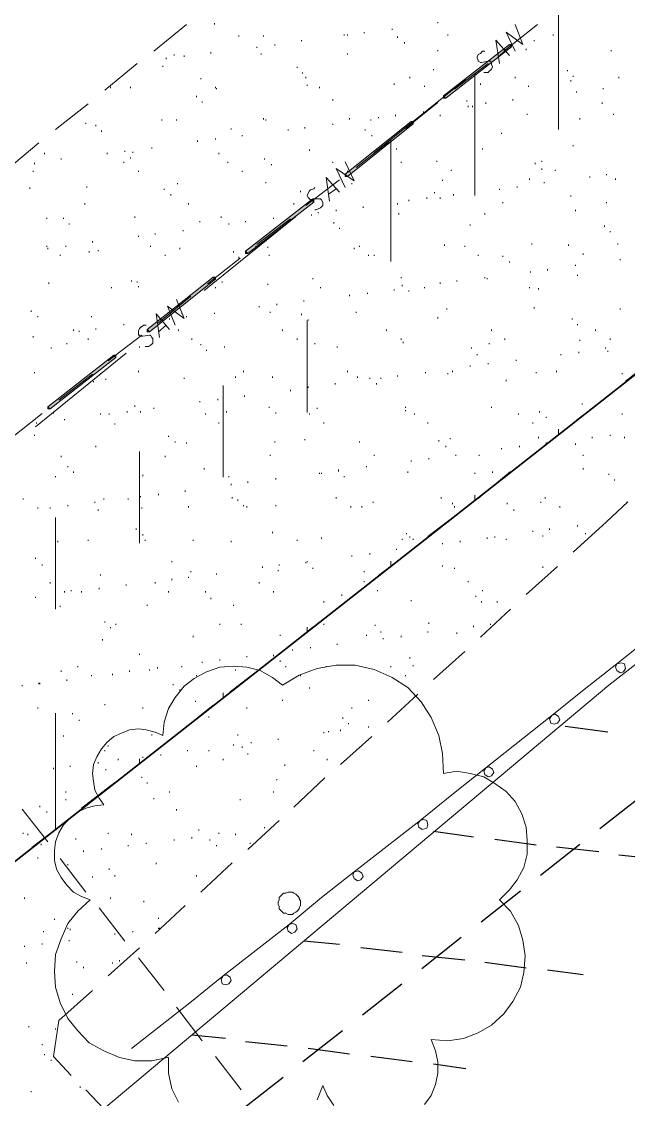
# Model space of a CAD drawing. Header units: inches. Extents: x 10 to 486, y 7 to 426.
# Drawn here: x 175.2 to 211.4, y 231.4 to 295.6 of the extents above; entities that cross this region are included whole.
import ezdxf

# ---------------------------------------------------------------- set-up
doc = ezdxf.new("R2010")
doc.units = ezdxf.units.IN
doc.header["$LTSCALE"] = 3
doc.header["$MEASUREMENT"] = 0
doc.linetypes.add('DASHEDX2', pattern=[1.5, 1, -0.5])
doc.layers.add('Building Setbacks', color=1, linetype='DASHEDX2')
doc.layers.add('PDF_Solid Fills', color=7, linetype='Continuous')
doc.layers.add('PDF_Geometry', color=7, linetype='Continuous', true_color=0x999999)

msp = doc.modelspace()

# ---------------------------------------------------------------- hatches: boundary and pattern name
at = {"layer": 'PDF_Solid Fills', "transparency": 33554559}
for points in [[(200.477, 291.15), (200.543, 291.083), (204.477, 294.15), (204.41, 294.217), (204.343, 294.283), (200.41, 291.217)], [(194.61, 286.483), (194.677, 286.417), (198.61, 289.55), (198.543, 289.617), (198.477, 289.683), (194.543, 286.55)], [(188.677, 281.883), (188.743, 281.817), (192.677, 284.883), (192.61, 284.95), (192.543, 285.017), (188.61, 281.95)], [(182.81, 277.217), (182.877, 277.15), (186.81, 280.283), (186.743, 280.35), (186.677, 280.417), (182.743, 277.283)], [(176.877, 272.617), (176.943, 272.55), (180.877, 275.617), (180.81, 275.683), (180.743, 275.75), (176.81, 272.683)]]:
    msp.add_hatch(color=256, dxfattribs=at).paths.add_polyline_path(points)

# ---------------------------------------------------------------- linework, layer by layer
at = {"layer": 'Building Setbacks'}
msp.add_lwpolyline([(82.279, 147.535), (358.622, 364.348)], dxfattribs=at)
at = {"layer": 'PDF_Geometry', "color": 7, "lineweight": 35}
msp.add_lwpolyline([(152.877, 30.217), (376.677, 27.083), (379.477, 363.817), (346.277, 380.083), (56.61, 152.817)], close=True, dxfattribs=at)
at = {"layer": 'PDF_Geometry', "lineweight": 13}
for points in [[(340.877, 356.15), (338.477, 356.683), (332.477, 355.083), (321.943, 349.017), (320.277, 341.35), (312.41, 340.75), (283.677, 321.75), (263.477, 306.483), (258.21, 296.683), (248.477, 288.017), (245.01, 283.083), (210.277, 256.083), (180.143, 230.817), (171.877, 223.95), (171.677, 206.017), (182.943, 199.55), (174.743, 190.75), (170.743, 184.083), (169.877, 168.15)], [(185.077, 295.483), (183.143, 293.883)], [(186.743, 295.55), (186.743, 295.483)], [(195.677, 295.017), (195.677, 294.95)], [(197.343, 295.217), (197.343, 295.15)], [(200.077, 295.617), (200.077, 295.55)], [(204.677, 293.883), (204.143, 295.017), (205.143, 294.283), (204.677, 295.483)], [(188.21, 294.817), (188.21, 294.75)], [(189.677, 294.817), (189.677, 294.75)], [(191.943, 294.55), (191.943, 294.483)], [(194.477, 294.883), (194.477, 294.817)], [(194.677, 294.883), (194.677, 294.817)], [(197.677, 294.75), (197.677, 294.683)], [(198.077, 294.417), (198.077, 294.35)], [(200.677, 294.883), (200.677, 294.817)], [(203.743, 293.15), (203.543, 294.55), (204.343, 293.617)], [(205.81, 294.55), (205.81, 294.483)], [(206.943, 294.883), (206.943, 294.817)], [(186.543, 293.817), (186.543, 293.75)], [(189.277, 294.15), (189.277, 294.083)], [(189.543, 293.75), (189.543, 293.683)], [(190.343, 294.283), (190.343, 294.217)], [(194.677, 293.75), (194.677, 293.683)], [(200.077, 293.95), (200.077, 293.883)], [(202.81, 292.617), (203.077, 292.617), (203.143, 292.683), (203.21, 292.75), (203.277, 292.817), (203.343, 292.95), (203.277, 293.083), (203.277, 293.217), (203.21, 293.283), (203.077, 293.283), (202.677, 293.217), (202.61, 293.217), (202.477, 293.283), (202.477, 293.35), (202.41, 293.483), (202.41, 293.55), (202.477, 293.683), (202.61, 293.75), (202.743, 293.883), (202.877, 293.883)], [(204.077, 293.883), (203.677, 293.55)], [(205.343, 294.017), (205.343, 293.95)], [(210.41, 293.95), (210.41, 293.883)], [(182.143, 293.15), (180.21, 291.55)], [(183.877, 293.483), (183.877, 293.417)], [(184.343, 293.683), (184.343, 293.617)], [(184.943, 293.617), (184.943, 293.55)], [(183.677, 293.017), (183.677, 292.95)], [(191.677, 292.95), (191.677, 292.883)], [(192.01, 292.617), (192.01, 292.55)], [(199.81, 292.817), (199.81, 292.75)], [(207.81, 292.75), (207.81, 292.683)], [(208.143, 292.417), (208.143, 292.35)], [(185.943, 292.283), (185.943, 292.217)], [(192.21, 292.35), (192.21, 292.283)], [(192.277, 291.883), (192.277, 291.817)], [(196.277, 287.817), (201.743, 292.217)], [(197.477, 291.95), (197.477, 291.883)], [(198.41, 292.35), (198.41, 292.283)], [(199.277, 291.817), (199.277, 291.75)], [(202.61, 291.95), (202.61, 291.883)], [(204.677, 292.35), (204.677, 292.283)], [(205.477, 291.817), (205.477, 291.75)], [(208.01, 292.15), (208.01, 292.083)], [(210.877, 292.35), (210.877, 292.283)], [(180.543, 291.75), (180.543, 291.683)], [(181.743, 291.75), (181.743, 291.683)], [(185.677, 291.217), (185.677, 291.15)], [(186.81, 291.75), (186.81, 291.683)], [(186.877, 291.683), (186.877, 291.617)], [(193.01, 291.75), (193.01, 291.683)], [(207.277, 291.35), (207.277, 291.283)], [(208.343, 291.483), (208.343, 291.417)], [(209.943, 291.683), (209.943, 291.617)], [(179.21, 290.75), (177.277, 289.217)], [(186.01, 290.883), (186.01, 290.817)], [(193.81, 291.017), (193.81, 290.95)], [(201.81, 290.95), (201.81, 290.883)], [(201.877, 290.617), (201.877, 290.55)], [(202.143, 290.617), (202.143, 290.55)], [(202.943, 290.817), (202.943, 290.75)], [(204.543, 291.017), (204.543, 290.95)], [(209.877, 290.817), (209.877, 290.75)], [(189.677, 289.883), (189.677, 289.817)], [(194.81, 289.883), (194.81, 289.817)], [(196.543, 289.95), (196.543, 289.883)], [(197.543, 290.083), (197.543, 290.017)], [(199.21, 290.283), (199.21, 290.217)], [(200.21, 290.083), (200.21, 290.017)], [(202.277, 289.883), (202.277, 289.817)], [(205.41, 290.15), (205.41, 290.083)], [(208.543, 289.883), (208.543, 289.817)], [(210.543, 290.15), (210.543, 290.083)], [(179.077, 289.617), (179.077, 289.55)], [(179.677, 289.483), (179.677, 289.417)], [(183.61, 289.817), (183.61, 289.75)], [(184.477, 289.817), (184.477, 289.75)], [(187.743, 289.283), (187.743, 289.217)], [(189.81, 289.817), (189.81, 289.75)], [(191.143, 289.217), (191.143, 289.15)], [(192.143, 289.35), (192.143, 289.283)], [(193.81, 289.55), (193.81, 289.483)], [(195.743, 289.217), (195.743, 289.15)], [(196.077, 289.817), (196.077, 289.75)], [(180.01, 289.15), (180.01, 289.083)], [(186.81, 288.683), (186.81, 288.617)], [(188.41, 288.883), (188.41, 288.817)], [(196.143, 288.883), (196.143, 288.817)], [(203.877, 289.017), (203.877, 288.95)], [(176.277, 288.417), (174.277, 286.75), (173.143, 285.683)], [(181.41, 287.95), (181.41, 287.883)], [(183.01, 288.15), (183.01, 288.083)], [(185.743, 288.55), (185.743, 288.483)], [(192.41, 288.017), (192.41, 287.95)], [(197.61, 288.083), (197.61, 288.017)], [(202.743, 288.083), (202.743, 288.017)], [(208.143, 288.283), (208.143, 288.217)], [(176.61, 287.817), (176.61, 287.75)], [(177.61, 287.483), (177.61, 287.417)], [(180.343, 287.817), (180.343, 287.75)], [(181.343, 287.283), (181.343, 287.217)], [(181.743, 287.55), (181.743, 287.483)], [(181.877, 287.883), (181.877, 287.817)], [(187.01, 287.817), (187.01, 287.75)], [(187.543, 287.283), (187.543, 287.217)], [(189.743, 287.483), (189.743, 287.417)], [(193.81, 287.283), (193.81, 287.217)], [(194.543, 285.75), (194.01, 286.883), (195.077, 286.15), (194.543, 287.283)], [(197.877, 287.283), (197.877, 287.217)], [(200.01, 287.35), (200.01, 287.283)], [(206.277, 287.35), (206.277, 287.283)], [(175.943, 286.75), (175.943, 286.683)], [(176.01, 287.217), (176.01, 287.15)], [(182.21, 286.75), (182.21, 286.683)], [(188.41, 286.75), (188.41, 286.683)], [(190.143, 287.15), (190.143, 287.083)], [(194.677, 286.75), (194.677, 286.683)], [(200.877, 286.817), (200.877, 286.75)], [(205.877, 287.217), (205.877, 287.15)], [(206.277, 286.883), (206.277, 286.817)], [(207.077, 286.817), (207.077, 286.75)], [(184.543, 286.017), (184.543, 285.95)], [(189.81, 286.083), (189.81, 286.017)], [(193.61, 284.95), (193.41, 286.35), (194.21, 285.483)], [(194.943, 286.017), (194.943, 285.95)], [(200.343, 286.217), (200.343, 286.15)], [(205.543, 286.283), (205.543, 286.217)], [(206.41, 286.083), (206.41, 286.017)], [(209.143, 286.417), (209.143, 286.35)], [(210.143, 286.55), (210.143, 286.483)], [(210.677, 286.283), (210.677, 286.217)], [(175.743, 285.75), (175.743, 285.683)], [(179.143, 285.817), (179.143, 285.75)], [(183.743, 285.683), (183.743, 285.617)], [(184.143, 285.35), (184.143, 285.283)], [(191.877, 285.55), (191.877, 285.483)], [(192.743, 284.417), (192.81, 284.417), (192.943, 284.483), (193.077, 284.55), (193.21, 284.683), (193.21, 284.883), (193.143, 285.017), (193.077, 285.083), (192.61, 285.083), (192.477, 285.017), (192.41, 285.083), (192.343, 285.15), (192.277, 285.283), (192.343, 285.417), (192.41, 285.55), (192.477, 285.617), (192.677, 285.683), (192.743, 285.75)], [(194.01, 285.683), (193.543, 285.35)], [(199.877, 285.483), (199.877, 285.417)], [(201.01, 285.35), (201.01, 285.283)], [(203.743, 285.683), (203.743, 285.617)], [(204.81, 285.817), (204.81, 285.75)], [(179.01, 284.817), (179.01, 284.75)], [(185.21, 284.817), (185.21, 284.75)], [(191.477, 284.817), (191.477, 284.75)], [(197.677, 284.817), (197.677, 284.75)], [(198.343, 285.017), (198.343, 284.95)], [(199.41, 285.15), (199.41, 285.083)], [(200.21, 285.15), (200.21, 285.083)], [(203.943, 284.883), (203.943, 284.817)], [(208.01, 285.283), (208.01, 285.217)], [(210.143, 284.883), (210.143, 284.817)], [(192.543, 284.15), (192.543, 284.083)], [(192.943, 284.283), (192.943, 284.217)], [(194.01, 284.417), (194.01, 284.35)], [(195.61, 284.617), (195.61, 284.55)], [(197.743, 284.217), (197.743, 284.15)], [(202.877, 284.217), (202.877, 284.15)], [(208.277, 284.417), (208.277, 284.35)], [(176.743, 283.95), (176.743, 283.883)], [(177.743, 283.95), (177.743, 283.883)], [(178.077, 283.617), (178.077, 283.55)], [(182.01, 284.017), (182.01, 283.95)], [(185.877, 283.75), (185.877, 283.683)], [(186.143, 279.617), (191.61, 284.017)], [(187.143, 284.017), (187.143, 283.95)], [(187.61, 283.617), (187.61, 283.55)], [(188.61, 283.75), (188.61, 283.683)], [(190.277, 283.95), (190.277, 283.883)], [(193.877, 283.683), (193.877, 283.617)], [(202.01, 283.55), (202.01, 283.483)], [(210.01, 283.483), (210.01, 283.417)], [(182.21, 282.883), (182.21, 282.817)], [(183.21, 283.017), (183.21, 282.95)], [(184.877, 283.217), (184.877, 283.15)], [(194.21, 283.35), (194.21, 283.283)], [(210.343, 283.15), (210.343, 283.083)], [(176.743, 282.283), (176.743, 282.217)], [(176.81, 282.15), (176.81, 282.083)], [(177.877, 282.283), (177.877, 282.217)], [(179.477, 282.55), (179.477, 282.483)], [(182.943, 282.283), (182.943, 282.217)], [(184.677, 282.15), (184.677, 282.083)], [(189.21, 282.283), (189.21, 282.217)], [(189.943, 282.217), (189.943, 282.15)], [(195.077, 282.15), (195.077, 282.083)], [(195.41, 282.283), (195.41, 282.217)], [(200.477, 282.35), (200.477, 282.283)], [(201.677, 282.283), (201.677, 282.217)], [(205.677, 282.417), (205.677, 282.35)], [(207.877, 282.35), (207.877, 282.283)], [(210.81, 282.417), (210.81, 282.35)], [(177.543, 281.75), (177.543, 281.683)], [(179.277, 281.95), (179.277, 281.883)], [(179.81, 282.017), (179.81, 281.95)], [(241.677, 281.883), (238.21, 279.15), (234.277, 276.017), (232.343, 274.483), (230.343, 272.883), (226.41, 269.817), (224.477, 268.217), (222.543, 266.683), (218.61, 263.617), (216.677, 262.017), (214.677, 260.483), (210.743, 257.35), (208.81, 255.817), (206.877, 254.283), (202.943, 251.15), (201.01, 249.617), (199.01, 248.017), (195.077, 244.95), (193.143, 243.417), (191.21, 241.817), (187.277, 238.75), (185.277, 237.15), (181.81, 234.417)], [(183.81, 281.75), (183.81, 281.683)], [(187.877, 281.95), (187.877, 281.883)], [(188.21, 281.617), (188.21, 281.55)], [(190.01, 281.75), (190.01, 281.683)], [(195.943, 281.75), (195.943, 281.683)], [(196.277, 281.75), (196.277, 281.683)], [(202.477, 281.75), (202.477, 281.683)], [(203.943, 281.683), (203.943, 281.617)], [(208.743, 281.817), (208.743, 281.75)], [(204.343, 281.35), (204.343, 281.283)], [(206.61, 280.883), (206.61, 280.817)], [(208.277, 281.15), (208.277, 281.083)], [(210.943, 281.483), (210.943, 281.417)], [(181.81, 280.217), (181.81, 280.15)], [(192.61, 280.35), (192.61, 280.283)], [(197.877, 280.417), (197.877, 280.35)], [(201.21, 280.217), (201.21, 280.15)], [(202.877, 280.417), (202.877, 280.35)], [(203.01, 280.35), (203.01, 280.283)], [(205.61, 280.75), (205.61, 280.683)], [(208.41, 280.55), (208.41, 280.483)], [(176.877, 280.083), (176.877, 280.017)], [(180.61, 279.817), (180.61, 279.75)], [(182.143, 280.15), (182.143, 280.083)], [(182.21, 279.883), (182.21, 279.817)], [(186.81, 279.817), (186.81, 279.75)], [(187.21, 280.15), (187.21, 280.083)], [(189.943, 280.017), (189.943, 279.95)], [(193.077, 279.817), (193.077, 279.75)], [(197.477, 279.683), (197.477, 279.617)], [(197.943, 279.95), (197.943, 279.883)], [(198.343, 279.617), (198.343, 279.55)], [(199.277, 279.817), (199.277, 279.75)], [(200.21, 280.083), (200.21, 280.017)], [(205.543, 279.817), (205.543, 279.75)], [(206.077, 279.75), (206.077, 279.683)], [(184.41, 277.55), (183.943, 278.683), (184.943, 277.95), (184.477, 279.083)], [(192.077, 279.017), (192.077, 278.95)], [(194.81, 279.35), (194.81, 279.283)], [(195.877, 279.483), (195.877, 279.417)], [(175.81, 278.417), (175.81, 278.35)], [(183.943, 278.283), (183.943, 278.217)], [(184.81, 278.283), (184.81, 278.217)], [(186.743, 278.283), (186.743, 278.217)], [(189.41, 278.683), (189.41, 278.617)], [(190.077, 278.35), (190.077, 278.283)], [(190.477, 278.817), (190.477, 278.75)], [(195.21, 278.35), (195.21, 278.283)], [(200.61, 278.55), (200.61, 278.483)], [(205.81, 278.617), (205.81, 278.55)], [(210.943, 278.55), (210.943, 278.483)], [(176.21, 278.083), (176.21, 278.017)], [(179.41, 278.083), (179.41, 278.017)], [(183.477, 276.817), (183.277, 278.217), (184.077, 277.283)], [(184.077, 277.95), (184.077, 277.883)], [(185.077, 278.083), (185.077, 278.017)], [(191.943, 278.217), (191.943, 278.15)], [(192.343, 277.883), (192.343, 277.817)], [(200.077, 278.017), (200.077, 277.95)], [(208.077, 277.95), (208.077, 277.883)], [(178.343, 277.283), (178.343, 277.217)], [(178.677, 277.217), (178.677, 277.15)], [(179.677, 277.35), (179.677, 277.283)], [(181.343, 277.617), (181.343, 277.55)], [(182.61, 276.283), (182.81, 276.283), (182.943, 276.35), (183.01, 276.417), (183.077, 276.483), (183.077, 276.75), (183.01, 276.817), (182.943, 276.95), (182.877, 276.95), (182.477, 276.883), (182.343, 276.883), (182.277, 276.95), (182.21, 276.95), (182.21, 277.217), (182.277, 277.35), (182.343, 277.417), (182.543, 277.55), (182.677, 277.55)], [(183.877, 277.55), (183.41, 277.15)], [(184.61, 277.283), (184.61, 277.217)], [(190.81, 277.283), (190.81, 277.217)], [(197.01, 277.283), (197.01, 277.217)], [(203.277, 277.283), (203.277, 277.217)], [(208.41, 277.617), (208.41, 277.55)], [(209.477, 277.283), (209.477, 277.217)], [(175.943, 276.883), (175.943, 276.817)], [(177.943, 276.483), (177.943, 276.417)], [(179.21, 276.75), (179.21, 276.683)], [(185.41, 276.75), (185.41, 276.683)], [(185.943, 276.417), (185.943, 276.35)], [(191.677, 276.75), (191.677, 276.683)], [(192.743, 276.483), (192.743, 276.417)], [(197.877, 276.75), (197.877, 276.683)], [(198.01, 276.55), (198.01, 276.483)], [(203.143, 276.483), (203.143, 276.417)], [(204.077, 276.75), (204.077, 276.683)], [(208.543, 276.683), (208.543, 276.617)], [(210.343, 276.75), (210.343, 276.683)], [(176.077, 271.483), (181.477, 275.883)], [(177.01, 276.217), (177.01, 276.15)], [(182.277, 276.283), (182.277, 276.217)], [(186.277, 276.083), (186.277, 276.017)], [(187.343, 276.283), (187.343, 276.217)], [(194.077, 276.283), (194.077, 276.217)], [(202.077, 276.217), (202.077, 276.15)], [(202.41, 275.817), (202.41, 275.75)], [(207.41, 275.817), (207.41, 275.75)], [(208.477, 275.95), (208.477, 275.883)], [(210.077, 276.217), (210.077, 276.15)], [(210.21, 276.017), (210.21, 275.95)], [(202.01, 275.15), (202.01, 275.083)], [(203.077, 275.283), (203.077, 275.217)], [(204.743, 275.483), (204.743, 275.417)], [(176.01, 274.75), (176.01, 274.683)], [(179.943, 274.683), (179.943, 274.617)], [(182.21, 274.817), (182.21, 274.75)], [(188.01, 274.483), (188.01, 274.417)], [(188.477, 274.817), (188.477, 274.75)], [(190.21, 274.483), (190.21, 274.417)], [(194.677, 274.817), (194.677, 274.75)], [(195.277, 274.483), (195.277, 274.417)], [(197.677, 274.55), (197.677, 274.483)], [(199.343, 274.75), (199.343, 274.683)], [(200.677, 274.683), (200.677, 274.617)], [(200.943, 274.817), (200.943, 274.75)], [(205.943, 274.75), (205.943, 274.683)], [(207.143, 274.817), (207.143, 274.75)], [(211.077, 274.683), (211.077, 274.617)], [(179.543, 274.217), (179.543, 274.15)], [(180.277, 274.35), (180.277, 274.283)], [(184.943, 274.417), (184.943, 274.35)], [(192.343, 273.883), (192.343, 273.817)], [(193.943, 274.083), (193.943, 274.017)], [(196.01, 274.417), (196.01, 274.35)], [(196.41, 274.083), (196.41, 274.017)], [(196.677, 274.417), (196.677, 274.35)], [(204.143, 274.283), (204.143, 274.217)], [(186.943, 273.15), (186.943, 273.083)], [(188.543, 273.35), (188.543, 273.283)], [(191.277, 273.683), (191.277, 273.617)], [(182.01, 272.75), (182.01, 272.683)], [(183.143, 272.617), (183.143, 272.55)], [(185.877, 273.017), (185.877, 272.95)], [(190.01, 272.683), (190.01, 272.617)], [(192.877, 272.617), (192.877, 272.55)], [(198.143, 272.683), (198.143, 272.617)], [(203.277, 272.683), (203.277, 272.617)], [(208.677, 272.883), (208.677, 272.817)], [(177.143, 272.35), (177.143, 272.283)], [(177.81, 271.95), (177.81, 271.883)], [(179.943, 272.283), (179.943, 272.217)], [(180.477, 272.283), (180.477, 272.217)], [(181.543, 272.417), (181.543, 272.35)], [(182.343, 272.417), (182.343, 272.35)], [(186.21, 272.283), (186.21, 272.217)], [(187.477, 272.417), (187.477, 272.35)], [(190.41, 272.35), (190.41, 272.283)], [(192.41, 272.283), (192.41, 272.217)], [(198.143, 272.483), (198.143, 272.417)], [(198.677, 272.283), (198.677, 272.217)], [(204.877, 272.283), (204.877, 272.217)], [(206.143, 272.417), (206.143, 272.35)], [(206.543, 272.083), (206.543, 272.017)], [(211.077, 272.283), (211.077, 272.217)], [(176.143, 271.75), (176.143, 271.683)], [(180.81, 271.683), (180.81, 271.617)], [(187.01, 271.75), (187.01, 271.683)], [(193.277, 271.75), (193.277, 271.683)], [(199.477, 271.75), (199.477, 271.683)], [(205.743, 271.75), (205.743, 271.683)], [(176.01, 271.017), (176.01, 270.95)], [(184.01, 270.95), (184.01, 270.883)], [(184.41, 270.617), (184.41, 270.55)], [(190.343, 270.617), (190.343, 270.55)], [(192.143, 270.75), (192.143, 270.683)], [(195.41, 270.617), (195.41, 270.55)], [(200.143, 270.683), (200.143, 270.617)], [(200.81, 270.817), (200.81, 270.75)], [(206.077, 270.883), (206.077, 270.817)], [(209.277, 270.883), (209.277, 270.817)], [(210.343, 271.017), (210.343, 270.95)], [(211.21, 270.883), (211.21, 270.817)], [(179.677, 270.35), (179.677, 270.283)], [(185.077, 270.55), (185.077, 270.483)], [(200.543, 270.35), (200.543, 270.283)], [(203.877, 270.217), (203.877, 270.15)], [(204.943, 270.35), (204.943, 270.283)], [(206.543, 270.55), (206.543, 270.483)], [(208.277, 270.483), (208.277, 270.417)], [(177.61, 269.75), (177.61, 269.683)], [(183.81, 269.75), (183.81, 269.683)], [(190.077, 269.817), (190.077, 269.75)], [(196.277, 269.817), (196.277, 269.75)], [(198.477, 269.483), (198.477, 269.417)], [(199.543, 269.617), (199.543, 269.55)], [(201.143, 269.817), (201.143, 269.75)], [(202.543, 269.817), (202.543, 269.75)], [(208.743, 269.817), (208.743, 269.75)], [(178.01, 269.15), (178.01, 269.083)], [(178.343, 268.817), (178.343, 268.75)], [(186.143, 269.017), (186.143, 268.95)], [(193.01, 268.75), (193.01, 268.683)], [(193.143, 268.75), (193.143, 268.683)], [(194.143, 268.95), (194.143, 268.883), (194.143, 268.817)], [(195.81, 269.15), (195.81, 269.083)], [(198.277, 268.817), (198.277, 268.75)], [(202.277, 268.75), (202.277, 268.683)], [(203.343, 268.817), (203.343, 268.75)], [(208.743, 269.017), (208.743, 268.95)], [(210.277, 268.683), (210.277, 268.617)], [(177.277, 268.55), (177.277, 268.483)], [(182.477, 268.617), (182.477, 268.55)], [(187.61, 268.55), (187.61, 268.483)], [(187.743, 268.083), (187.743, 268.017)], [(188.743, 268.217), (188.743, 268.15)], [(190.41, 268.417), (190.41, 268.35)], [(194.477, 268.55), (194.477, 268.483)], [(210.61, 268.35), (210.61, 268.283)], [(182.343, 267.35), (182.343, 267.283)], [(183.41, 267.483), (183.41, 267.417)], [(185.01, 267.683), (185.01, 267.617)], [(175.343, 267.217), (175.343, 267.15)], [(178.01, 266.817), (178.01, 266.75)], [(179.61, 267.017), (179.61, 266.95)], [(180.143, 267.217), (180.143, 267.15)], [(181.61, 267.217), (181.61, 267.15)], [(185.21, 266.75), (185.21, 266.683)], [(187.81, 267.283), (187.81, 267.217)], [(188.143, 267.15), (188.143, 267.083)], [(188.477, 266.817), (188.477, 266.75)], [(188.677, 266.75), (188.677, 266.683)], [(190.41, 266.817), (190.41, 266.75)], [(194.01, 267.283), (194.01, 267.217)], [(194.877, 266.75), (194.877, 266.683)], [(195.543, 266.75), (195.543, 266.683)], [(196.21, 267.017), (196.21, 266.95)], [(200.277, 267.283), (200.277, 267.217)], [(200.943, 266.95), (200.943, 266.883)], [(201.077, 266.75), (201.077, 266.683)], [(204.21, 266.95), (204.21, 266.883)], [(206.21, 267.017), (206.21, 266.95)], [(206.477, 267.283), (206.477, 267.217)], [(207.343, 266.75), (207.343, 266.683)], [(211.41, 267.017), (210.143, 265.817), (208.143, 264.017)], [(211.343, 267.017), (211.343, 266.95)], [(176.21, 266.683), (176.21, 266.617)], [(176.943, 266.683), (176.943, 266.617)], [(179.81, 266.55), (179.81, 266.483)], [(182.41, 266.683), (182.41, 266.617)], [(204.61, 266.55), (204.61, 266.483)], [(208.41, 265.617), (208.41, 265.55)], [(182.077, 265.417), (182.077, 265.35)], [(182.477, 265.083), (182.477, 265.017)], [(190.21, 265.217), (190.21, 265.15)], [(193.143, 264.883), (193.143, 264.817)], [(197.943, 264.817), (197.943, 264.75)], [(198.21, 265.15), (198.21, 265.083)], [(198.41, 264.95), (198.41, 264.883)], [(198.61, 264.817), (198.61, 264.75)], [(203.01, 264.883), (203.01, 264.817)], [(203.477, 264.95), (203.477, 264.883)], [(204.143, 264.817), (204.143, 264.75)], [(205.743, 265.283), (205.743, 265.217)], [(206.343, 265.017), (206.343, 264.95)], [(206.743, 265.417), (206.743, 265.35)], [(208.877, 265.15), (208.877, 265.083)], [(177.41, 264.683), (177.41, 264.617)], [(179.21, 264.75), (179.21, 264.683)], [(182.61, 264.75), (182.61, 264.683)], [(185.477, 264.75), (185.477, 264.683)], [(187.743, 264.683), (187.743, 264.617)], [(191.677, 264.75), (191.677, 264.683)], [(197.61, 264.217), (197.61, 264.15)], [(200.343, 264.55), (200.343, 264.483)], [(201.41, 264.683), (201.41, 264.617)], [(176.077, 263.683), (176.077, 263.617)], [(194.943, 263.817), (194.943, 263.75)], [(196.01, 263.95), (196.01, 263.883)], [(176.477, 263.283), (176.477, 263.217)], [(184.21, 263.483), (184.21, 263.417)], [(185.343, 262.883), (185.343, 262.817)], [(189.61, 263.15), (189.61, 263.083)], [(190.543, 262.95), (190.543, 262.883)], [(190.61, 263.283), (190.61, 263.217)], [(192.21, 263.417), (192.21, 263.35)], [(192.277, 263.483), (192.277, 263.417)], [(192.61, 263.083), (192.61, 263.017)], [(195.677, 262.883), (195.677, 262.817)], [(200.343, 263.217), (200.343, 263.15)], [(201.077, 263.083), (201.077, 263.017)], [(207.21, 263.15), (205.343, 261.483)], [(206.343, 263.15), (206.343, 263.083)], [(176.943, 262.217), (176.943, 262.15)], [(179.943, 262.683), (179.943, 262.617)], [(183.21, 262.217), (183.21, 262.15)], [(184.21, 262.417), (184.21, 262.35)], [(185.21, 262.55), (185.21, 262.483)], [(186.877, 262.75), (186.877, 262.683)], [(189.41, 262.217), (189.41, 262.15)], [(195.677, 262.283), (195.677, 262.217)], [(201.877, 262.283), (201.877, 262.217)], [(177.81, 261.683), (177.81, 261.617)], [(178.21, 261.75), (178.21, 261.683)], [(178.81, 261.683), (178.81, 261.617)], [(179.877, 261.883), (179.877, 261.817)], [(181.477, 262.083), (181.477, 262.017)], [(184.01, 261.683), (184.01, 261.617)], [(186.21, 261.683), (186.21, 261.617)], [(190.277, 261.683), (190.277, 261.617)], [(196.477, 261.75), (196.477, 261.683)], [(202.743, 261.75), (202.743, 261.683)], [(176.077, 261.35), (176.077, 261.283)], [(186.543, 261.283), (186.543, 261.217)], [(193.277, 261.083), (193.277, 261.017)], [(194.343, 261.483), (194.343, 261.417)], [(198.477, 261.15), (198.477, 261.083)], [(202.343, 261.417), (202.343, 261.35)], [(202.677, 261.083), (202.677, 261.017)], [(203.61, 261.083), (203.61, 261.017)], [(177.543, 260.817), (177.543, 260.75)], [(182.743, 260.883), (182.743, 260.817)], [(187.877, 260.883), (187.877, 260.817)], [(204.41, 260.617), (202.61, 258.95)], [(180.21, 259.883), (180.21, 259.817)], [(180.877, 259.75), (180.877, 259.683)], [(187.077, 259.75), (187.077, 259.683)], [(188.343, 259.75), (188.343, 259.683)], [(193.277, 259.75), (193.277, 259.683)], [(196.343, 259.683), (196.343, 259.617)], [(199.543, 259.817), (199.543, 259.75)], [(203.21, 259.75), (203.21, 259.683)], [(180.543, 259.55), (180.543, 259.483)], [(185.477, 259.017), (185.477, 258.95)], [(190.677, 259.083), (190.677, 259.017)], [(195.81, 259.083), (195.81, 259.017)], [(196.677, 259.283), (196.677, 259.217)], [(197.877, 259.017), (197.877, 258.95)], [(199.477, 259.283), (199.477, 259.217)], [(201.21, 259.217), (201.21, 259.15)], [(202.21, 259.617), (202.21, 259.55)], [(180.077, 258.817), (180.077, 258.75)], [(194.077, 258.55), (194.077, 258.483)], [(196.81, 258.883), (196.81, 258.817)], [(182.277, 257.95), (182.277, 257.883)], [(188.677, 257.817), (188.677, 257.75)], [(190.277, 257.883), (190.277, 257.817)], [(191.41, 258.217), (191.41, 258.15)], [(192.477, 258.35), (192.477, 258.283)], [(198.41, 257.75), (198.41, 257.683)], [(201.677, 258.083), (199.81, 256.417)], [(199.277, 231.083), (199.677, 231.617), (199.943, 232.283), (200.077, 232.95), (200.077, 233.617), (199.943, 234.283), (199.677, 234.95), (200.677, 234.883), (201.61, 235.017), (202.477, 235.35), (203.277, 235.817), (204.01, 236.483), (204.543, 237.217), (205.01, 238.083), (205.21, 238.95), (205.277, 239.95), (205.143, 240.883), (204.877, 241.75), (204.41, 242.617), (203.743, 243.283), (204.343, 243.883), (204.81, 244.483), (205.21, 245.217), (205.41, 246.017), (205.41, 246.817), (205.343, 247.617), (205.077, 248.417), (204.677, 249.15), (204.143, 249.75), (203.477, 250.217), (202.81, 250.617), (202.01, 250.817), (201.21, 250.95), (200.41, 250.817), (200.343, 252.017), (200.143, 253.083), (199.677, 254.15), (199.077, 255.083), (198.277, 255.95), (197.343, 256.55), (196.277, 257.017), (195.143, 257.283), (194.01, 257.283), (192.877, 257.083), (191.81, 256.683), (190.81, 256.083), (190.21, 256.55), (189.477, 256.95), (188.677, 257.15), (187.877, 257.217), (187.077, 257.15), (186.277, 256.883), (185.543, 256.483), (184.943, 256.017), (184.41, 255.35), (184.01, 254.683), (183.743, 253.883), (183.677, 253.083), (183.21, 253.283), (182.677, 253.417), (182.21, 253.483), (181.677, 253.417), (181.21, 253.217), (180.743, 253.017), (180.343, 252.683), (180.01, 252.283), (179.743, 251.817), (179.543, 251.35), (179.477, 250.817), (179.543, 250.35), (179.61, 249.817), (179.877, 249.35), (180.143, 248.95), (179.61, 248.883), (179.077, 248.75), (178.543, 248.483), (178.143, 248.15), (177.743, 247.75), (177.477, 247.283), (177.277, 246.75), (177.21, 246.217), (177.21, 245.617), (177.343, 245.083), (177.61, 244.617), (177.943, 244.15), (178.343, 243.75), (178.81, 243.483), (179.343, 243.283), (178.61, 242.617), (178.01, 241.883), (177.61, 240.95), (177.277, 240.017), (177.21, 239.017), (177.277, 238.083), (177.543, 237.15), (178.01, 236.217), (178.61, 235.483), (179.277, 234.75), (180.143, 234.283), (181.077, 233.883), (182.01, 233.683), (183.01, 233.683), (183.943, 233.883), (184.01, 233.883), (184.01, 233.817), (184.01, 232.95), (184.21, 232.017), (184.61, 231.217)], [(178.61, 257.217), (178.61, 257.15)], [(183.343, 257.15), (183.343, 257.083)], [(184.81, 257.217), (184.81, 257.15)], [(186.01, 257.483), (186.01, 257.417)], [(187.077, 257.617), (187.077, 257.55)], [(190.677, 257.55), (190.677, 257.483)], [(191.01, 257.217), (191.01, 257.15)], [(193.41, 257.217), (193.41, 257.15)], [(197.277, 257.217), (197.277, 257.15)], [(198.61, 257.283), (198.61, 257.217)], [(177.61, 256.95), (177.61, 256.883)], [(179.41, 256.683), (179.41, 256.617)], [(180.677, 256.75), (180.677, 256.683)], [(181.677, 256.95), (181.677, 256.883)], [(182.877, 257.017), (182.877, 256.95)], [(185.677, 256.683), (185.677, 256.617)], [(188.01, 257.017), (188.01, 256.95)], [(191.877, 256.683), (191.877, 256.617)], [(198.143, 256.683), (198.143, 256.617)], [(175.277, 256.083), (175.277, 256.017)], [(176.277, 256.217), (176.277, 256.15)], [(176.343, 256.217), (176.343, 256.15)], [(177.943, 256.417), (177.943, 256.35)], [(184.277, 256.15), (184.277, 256.083)], [(184.677, 255.817), (184.677, 255.75)], [(192.41, 255.95), (192.41, 255.883)], [(185.61, 255.15), (185.61, 255.083)], [(190.81, 255.217), (190.81, 255.15)], [(195.943, 255.217), (195.943, 255.15)], [(198.877, 255.55), (197.077, 253.883)], [(176.21, 254.75), (176.21, 254.683)], [(180.21, 254.95), (180.21, 254.883)], [(182.477, 254.75), (182.477, 254.683)], [(188.677, 254.75), (188.677, 254.683)], [(194.943, 254.75), (194.943, 254.683)], [(178.277, 254.417), (178.277, 254.35)], [(178.677, 254.017), (178.677, 253.95)], [(186.41, 254.217), (186.41, 254.15)], [(194.41, 254.15), (194.41, 254.083)], [(193.277, 253.283), (193.277, 253.217)], [(193.543, 253.35), (193.543, 253.283)], [(194.277, 253.417), (194.277, 253.35)], [(194.743, 253.817), (194.743, 253.75)], [(195.943, 253.617), (195.943, 253.55)], [(177.743, 253.083), (177.743, 253.017)], [(183.01, 253.15), (183.01, 253.083)], [(188.143, 253.15), (188.143, 253.083)], [(188.943, 252.683), (188.943, 252.617)], [(190.543, 252.883), (190.543, 252.817)], [(196.143, 253.017), (194.277, 251.35)], [(180.21, 252.217), (180.21, 252.15)], [(180.41, 252.483), (180.41, 252.417)], [(183.543, 251.95), (183.543, 251.883)], [(185.143, 252.217), (185.143, 252.15)], [(186.41, 252.217), (186.41, 252.15)], [(187.877, 252.55), (187.877, 252.483)], [(188.41, 252.417), (188.41, 252.35)], [(188.743, 252.017), (188.743, 251.95)], [(192.677, 252.217), (192.677, 252.15)], [(178.143, 251.283), (178.143, 251.217)], [(179.81, 251.483), (179.81, 251.417)], [(181.01, 251.683), (181.01, 251.617)], [(182.477, 251.817), (182.477, 251.75)], [(185.677, 251.283), (185.677, 251.217)], [(187.277, 251.683), (187.277, 251.617)], [(190.943, 251.35), (190.943, 251.283)], [(193.477, 251.683), (193.477, 251.617)], [(177.143, 251.15), (177.143, 251.083)], [(180.277, 251.083), (180.277, 251.017)], [(182.41, 250.617), (182.41, 250.55)], [(182.743, 250.283), (182.743, 250.217)], [(190.477, 250.483), (190.477, 250.417)], [(193.343, 250.55), (191.477, 248.817)], [(177.877, 249.75), (177.877, 249.683)], [(184.077, 249.75), (184.077, 249.683)], [(190.277, 249.75), (190.277, 249.683)], [(176.343, 248.883), (176.343, 248.817)], [(177.877, 249.283), (177.877, 249.217)], [(183.143, 249.35), (183.143, 249.283)], [(188.277, 249.283), (188.277, 249.217)], [(176.743, 248.55), (176.743, 248.483)], [(184.477, 248.683), (184.477, 248.617)], [(185.81, 247.483), (185.81, 247.417)], [(190.61, 248.017), (188.743, 246.283)], [(189.743, 247.617), (189.743, 247.55)], [(175.343, 247.283), (175.343, 247.217)], [(175.61, 247.217), (175.61, 247.15)], [(178.477, 246.95), (178.477, 246.883)], [(180.41, 247.283), (180.41, 247.217)], [(181.81, 247.217), (181.81, 247.15)], [(184.343, 246.883), (184.343, 246.817)], [(185.41, 247.017), (185.41, 246.95)], [(186.477, 246.883), (186.477, 246.817)], [(187.01, 247.283), (187.01, 247.217)], [(188.01, 247.217), (188.01, 247.15)], [(176.41, 246.617), (176.41, 246.55)], [(178.943, 246.217), (178.943, 246.15)], [(180.01, 246.35), (180.01, 246.283)], [(181.61, 246.55), (181.61, 246.483)], [(182.677, 246.683), (182.677, 246.617)], [(186.877, 246.55), (186.877, 246.483)], [(188.877, 246.683), (188.877, 246.617)], [(176.21, 245.817), (176.21, 245.75)], [(178.01, 245.417), (178.01, 245.35)], [(180.477, 245.15), (180.477, 245.083)], [(183.277, 245.483), (183.277, 245.417)], [(187.81, 245.483), (185.943, 243.75)], [(179.477, 244.683), (179.477, 244.617)], [(180.81, 244.75), (180.81, 244.683)], [(185.677, 244.75), (185.677, 244.683)], [(175.41, 243.417), (175.41, 243.35)], [(180.543, 243.417), (180.543, 243.35)], [(182.543, 243.217), (182.543, 243.15)], [(185.01, 242.95), (183.21, 241.283)], [(177.21, 242.15), (177.21, 242.083)], [(183.41, 242.217), (183.41, 242.15)], [(176.543, 241.417), (176.543, 241.35)], [(178.01, 241.617), (178.01, 241.55)], [(178.143, 241.55), (178.143, 241.483)], [(180.81, 241.283), (180.81, 241.217)], [(181.877, 241.417), (181.877, 241.35)], [(183.41, 241.617), (183.41, 241.55)], [(183.477, 241.617), (183.477, 241.55)], [(175.41, 240.55), (175.41, 240.483)], [(176.477, 240.683), (176.477, 240.617)], [(178.077, 240.883), (178.077, 240.817)], [(182.277, 240.417), (180.41, 238.75)], [(175.543, 239.55), (175.543, 239.483)], [(178.543, 239.617), (178.543, 239.55)], [(178.943, 239.283), (178.943, 239.217)], [(180.677, 239.55), (180.677, 239.483)], [(181.077, 239.683), (181.077, 239.617)], [(179.477, 237.883), (177.477, 236.083), (177.143, 233.95), (178.21, 232.817)], [(178.277, 237.683), (178.277, 237.617)], [(175.677, 235.75), (175.677, 235.683)], [(177.277, 235.617), (177.277, 235.55)], [(176.477, 234.683), (176.477, 234.617)], [(176.61, 234.083), (176.61, 234.017)], [(177.01, 233.75), (177.01, 233.683)], [(178.743, 232.15), (178.743, 232.083)], [(192.877, 231.35), (193.21, 232.217), (193.477, 231.617), (193.877, 231.017)], [(175.81, 231.883), (175.81, 231.817)], [(179.077, 231.95), (180.143, 230.817)]]:
    msp.add_lwpolyline(points, dxfattribs=at)
at = {"layer": 'PDF_Geometry', "color": 9, "lineweight": 13, "true_color": 0xbbbbbb}
for points in [[(207.277, 289.217), (207.277, 296.483)], [(202.277, 285.283), (202.277, 292.55)], [(197.277, 281.35), (197.277, 288.617)], [(192.277, 272.35), (192.277, 277.817)], [(187.277, 268.483), (187.277, 273.95)], [(207.277, 271.017), (207.277, 271.35)], [(182.277, 264.55), (182.277, 270.017)], [(202.277, 267.083), (202.277, 267.417)], [(177.277, 260.617), (177.277, 266.083)], [(197.277, 263.217), (197.277, 263.483)], [(192.277, 259.283), (192.277, 259.55)], [(187.277, 255.35), (187.277, 255.617)], [(177.277, 247.483), (177.277, 254.417)], [(182.277, 251.417), (182.277, 251.683)]]:
    msp.add_lwpolyline(points, dxfattribs=at)
at = {"layer": 'PDF_Geometry', "color": 7, "lineweight": 13}
for points in [[(206.01, 295.483), (204.01, 293.883)], [(203.077, 293.15), (201.077, 291.617)], [(200.077, 290.817), (198.143, 289.283)], [(197.143, 288.483), (195.21, 286.95)], [(194.21, 286.217), (192.21, 284.683)], [(191.277, 283.883), (189.277, 282.35)], [(188.277, 281.55), (186.343, 280.017)], [(185.343, 279.283), (183.41, 277.683)], [(182.41, 276.95), (180.41, 275.417)], [(211.277, 274.217), (213.277, 275.75)], [(179.477, 274.617), (177.477, 273.083)], [(208.343, 271.883), (210.343, 273.417)], [(176.477, 272.283), (174.543, 270.75)], [(205.41, 269.55), (207.343, 271.083)], [(202.477, 267.217), (204.41, 268.817)], [(199.477, 264.95), (201.477, 266.483)], [(196.543, 262.617), (198.543, 264.15)], [(193.61, 260.283), (195.543, 261.817)], [(190.61, 257.95), (192.61, 259.55)], [(187.677, 255.683), (189.677, 257.217)], [(184.743, 253.35), (186.677, 254.883)], [(181.81, 251.017), (183.743, 252.55)], [(178.81, 248.75), (180.81, 250.283)], [(176.81, 246.75), (175.277, 248.683)], [(175.877, 246.417), (177.877, 247.95)], [(179.077, 243.75), (177.543, 245.75)], [(181.41, 240.817), (179.877, 242.817)], [(183.743, 237.883), (182.21, 239.817)], [(186.01, 234.883), (184.477, 236.883)], [(188.343, 231.95), (186.81, 233.95)]]:
    msp.add_lwpolyline(points, dxfattribs=at)
at = {"layer": 'PDF_Geometry', "color": 7, "lineweight": 5}
for points in [[(200.477, 291.15), (200.543, 291.083), (204.477, 294.15), (204.41, 294.217), (204.343, 294.283), (200.41, 291.217)], [(194.61, 286.483), (194.677, 286.417), (198.61, 289.55), (198.543, 289.617), (198.477, 289.683), (194.543, 286.55)], [(188.677, 281.883), (188.743, 281.817), (192.677, 284.883), (192.61, 284.95), (192.543, 285.017), (188.61, 281.95)], [(182.81, 277.217), (182.877, 277.15), (186.81, 280.283), (186.743, 280.35), (186.677, 280.417), (182.743, 277.283)], [(176.877, 272.617), (176.943, 272.55), (180.877, 275.617), (180.81, 275.683), (180.743, 275.75), (176.81, 272.683)]]:
    msp.add_lwpolyline(points, close=True, dxfattribs=at)
for points in [[(204.343, 294.283), (204.477, 294.283), (204.477, 294.15)], [(200.543, 291.083), (200.41, 291.083), (200.41, 291.217)], [(198.477, 289.683), (198.61, 289.683), (198.61, 289.55)], [(194.677, 286.417), (194.543, 286.417), (194.543, 286.55)], [(192.543, 285.017), (192.677, 285.017), (192.677, 284.883)], [(188.743, 281.817), (188.61, 281.817), (188.61, 281.95)], [(186.677, 280.417), (186.81, 280.417), (186.81, 280.283)], [(182.877, 277.15), (182.743, 277.15), (182.743, 277.283)], [(180.743, 275.75), (180.877, 275.75), (180.877, 275.617)], [(176.943, 272.55), (176.81, 272.55), (176.81, 272.683)]]:
    msp.add_lwpolyline(points, dxfattribs=at)
at = {"layer": 'PDF_Geometry', "lineweight": 13}
for points in [[(211.143, 256.883), (211.277, 257.083), (211.21, 257.35), (211.01, 257.417), (210.743, 257.35), (210.677, 257.15), (210.743, 256.95), (210.943, 256.817)], [(207.21, 253.817), (207.343, 254.017), (207.277, 254.217), (207.077, 254.35), (206.877, 254.283), (206.743, 254.083), (206.81, 253.817), (207.01, 253.75)], [(203.277, 250.683), (203.41, 250.883), (203.343, 251.083), (203.143, 251.217), (202.943, 251.15), (202.81, 250.95), (202.877, 250.75), (203.077, 250.617)], [(199.41, 247.55), (199.477, 247.75), (199.41, 248.017), (199.21, 248.083), (199.01, 248.017), (198.877, 247.817), (198.943, 247.617), (199.143, 247.483)], [(195.477, 244.483), (195.61, 244.683), (195.543, 244.883), (195.343, 245.017), (195.077, 244.95), (195.01, 244.75), (195.077, 244.55), (195.277, 244.417)], [(191.877, 243.083), (191.877, 243.217), (191.81, 243.35), (191.81, 243.417), (191.677, 243.55), (191.61, 243.617), (191.477, 243.683), (191.41, 243.75), (191.143, 243.75), (191.01, 243.683), (190.877, 243.683), (190.81, 243.617), (190.677, 243.483), (190.61, 243.417), (190.61, 243.283), (190.543, 243.15), (190.543, 243.017), (190.61, 242.883), (190.61, 242.75), (190.677, 242.683), (190.81, 242.55), (190.877, 242.483), (191.01, 242.483), (191.143, 242.417), (191.41, 242.417), (191.477, 242.483), (191.61, 242.55), (191.677, 242.617), (191.81, 242.75), (191.81, 242.817), (191.877, 242.95)], [(191.543, 241.35), (191.677, 241.55), (191.61, 241.817), (191.41, 241.883), (191.21, 241.817), (191.077, 241.617), (191.143, 241.417), (191.343, 241.283)], [(187.61, 238.283), (187.743, 238.483), (187.677, 238.683), (187.477, 238.817), (187.277, 238.75), (187.143, 238.55), (187.21, 238.283), (187.41, 238.217)]]:
    msp.add_lwpolyline(points, close=True, dxfattribs=at)
at = {"layer": 'PDF_Geometry', "color": 7, "lineweight": 25}
for points in [[(210.21, 253.283), (207.677, 253.617)], [(202.21, 247.017), (199.81, 247.35)], [(205.943, 246.55), (203.477, 246.883)], [(209.677, 246.15), (207.143, 246.417)], [(213.343, 245.683), (210.877, 245.95)], [(194.21, 240.617), (192.077, 240.817)], [(197.943, 240.15), (195.477, 240.417)], [(201.677, 239.683), (199.143, 239.95)], [(205.343, 239.217), (202.877, 239.55)], [(208.743, 238.817), (206.61, 239.083)], [(187.41, 235.017), (185.41, 235.217)], [(191.077, 234.55), (188.61, 234.817)], [(194.81, 234.083), (192.343, 234.417)], [(198.543, 233.617), (196.077, 233.95)], [(201.743, 233.217), (199.81, 233.483)]]:
    msp.add_lwpolyline(points, dxfattribs=at)
at = {"layer": 'PDF_Solid Fills', "color": 253, "lineweight": 5, "true_color": 0x999999, "transparency": 33554559}
for points in [[(293.077, 426.15), (116.943, 287.883), (117.01, 287.817)], [(293.077, 426.15), (117.01, 287.817), (117.077, 287.75)], [(117.077, 287.75), (293.21, 426.15), (293.077, 426.15)], [(293.277, 426.083), (293.21, 426.15), (117.077, 287.75)]]:
    msp.add_solid(points, dxfattribs=at)
at = {"layer": 'PDF_Solid Fills', "lineweight": 5, "transparency": 33554559}
for points in [[(204.343, 294.283), (204.477, 294.283), (204.41, 294.217), (204.477, 294.15)], [(200.543, 291.083), (200.41, 291.083), (200.477, 291.15), (200.41, 291.217)], [(198.477, 289.683), (198.61, 289.683), (198.543, 289.617), (198.61, 289.55)], [(194.677, 286.417), (194.543, 286.417), (194.61, 286.483), (194.543, 286.55)], [(192.543, 285.017), (192.677, 285.017), (192.61, 284.95), (192.677, 284.883)], [(188.743, 281.817), (188.61, 281.817), (188.677, 281.883), (188.61, 281.95)], [(186.677, 280.417), (186.81, 280.417), (186.743, 280.35), (186.81, 280.283)], [(182.877, 277.15), (182.743, 277.15), (182.81, 277.217), (182.743, 277.283)], [(180.743, 275.75), (180.877, 275.75), (180.81, 275.683), (180.877, 275.617)], [(176.943, 272.55), (176.81, 272.55), (176.877, 272.617), (176.81, 272.683)]]:
    msp.add_solid(points, dxfattribs=at)

doc.saveas('drawing.dxf')
